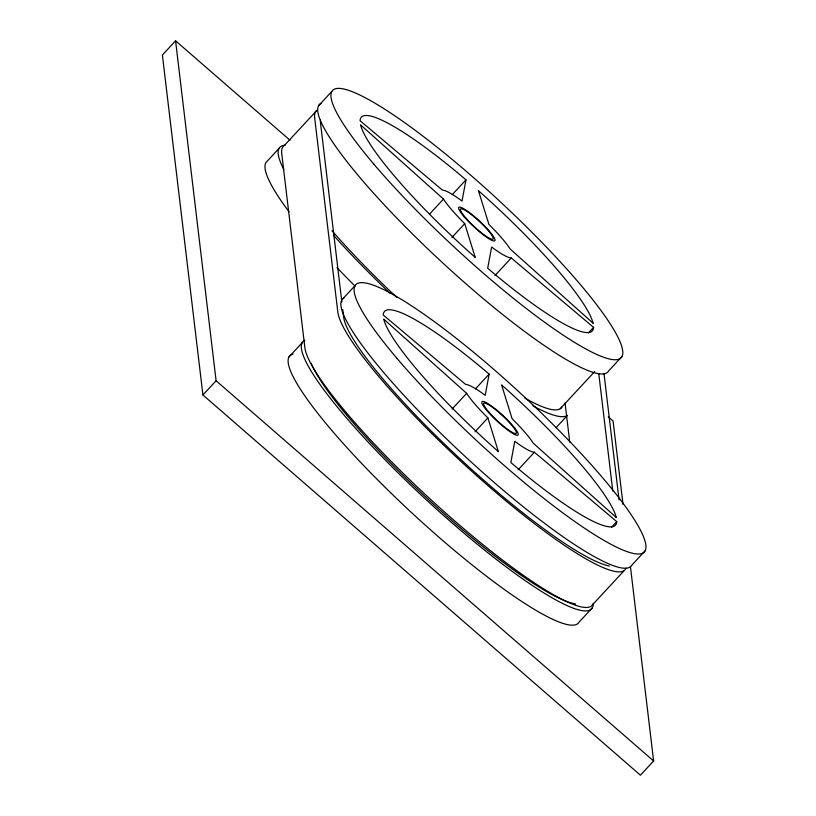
<?xml version="1.0" encoding="UTF-8"?>
<svg xmlns="http://www.w3.org/2000/svg" width="816" height="816" viewBox="0 0 816 816"><rect width="100%" height="100%" fill="white"/><g stroke="black" fill="none" stroke-linecap="round" stroke-linejoin="round"><path stroke-width="1.22" d="M465.977 179.836L462.029 201.073A49.164 8.068 42.8 0 0 442.415 190.118L360.08 120.727A157.335 25.826 42.8 0 1 465.977 179.836L452.288 194.626M489.141 374.105L485.204 395.332A49.164 8.068 42.8 0 0 465.579 384.377L383.245 314.996A157.335 25.826 42.8 0 1 489.141 374.105L475.453 388.885M289.996 140.24L175.573 40.8L162.384 55.029L202.929 394.995L640.427 775.2L653.616 760.971L630.401 566.345M279.031 148.42L265.853 162.649A196.676 32.283 42.8 0 0 288.997 211.732M318.577 105.723L331.765 91.484M202.929 394.995L216.107 380.766L175.573 40.8M289.017 356.918L302.195 342.689M341.741 299.982L354.929 285.753M429.787 213.863L443.476 199.073L360.58 124.868A157.335 25.826 42.8 0 0 475.238 257.428L464.722 223.635A49.164 8.068 42.8 0 1 443.476 199.073M451.88 237.497L464.722 223.635M494.986 275.533L511.255 257.968L593.579 327.359L588.448 332.908M452.095 409.051L466.64 393.343L383.744 319.138A157.335 25.826 42.8 0 0 498.403 451.697L487.886 417.904A49.164 8.068 42.8 0 1 466.64 393.343M475.055 431.766L487.886 417.904M560.255 408.724L594.64 371.586M555.992 427.768L566.702 416.201M621.904 356.602L608.716 370.831A196.676 32.283 42.8 0 1 439.528 259.927A196.676 32.283 42.8 0 1 321.29 103.285M518.15 469.792L534.419 452.237L616.743 521.628L611.612 527.167M624.23 570.547L591.274 606.125A194.708 31.957 42.8 0 1 438.773 506.838A194.708 31.957 42.8 0 1 304.868 347.636L281.704 153.377A194.708 31.957 42.8 0 1 284.05 145.819L317.006 110.242A194.708 31.957 42.8 0 0 314.66 117.79L337.824 312.059A194.708 31.957 42.8 0 0 478.666 477.462A194.708 31.957 42.8 0 0 626.127 568.109M592.334 607.798L579.156 622.037A196.676 32.283 42.8 0 1 407.276 508.623A196.676 32.283 42.8 0 1 293.015 354.052M645.068 550.861L631.88 565.1A196.676 32.283 42.8 0 1 462.692 454.196A196.676 32.283 42.8 0 1 344.454 297.554M608.267 416.823L613.071 421.005L623.026 504.41M216.107 380.766L653.616 760.971M604.013 373.769L619.058 499.912M598.781 373.748L612.775 491.059M565.07 403.022L569.741 442.129M341.853 301.991L320.494 122.859A186.833 30.671 42.8 0 1 320.464 119.758M342.751 309.56L343.658 317.128A186.833 30.671 42.8 0 0 456.736 455.716A186.833 30.671 42.8 0 0 609.409 566.018M575.657 603.942A186.833 30.671 42.8 0 1 433.826 504.533A186.833 30.671 42.8 0 1 311.182 363.293M593.212 603.371A196.676 32.283 42.8 0 1 431.797 504.869A196.676 32.283 42.8 0 1 304.898 340.252M616.743 521.628A157.335 25.826 42.8 0 1 510.847 462.519L514.794 441.283A49.164 8.068 42.8 0 0 534.419 452.237M561.857 407.011A186.833 30.671 42.8 0 1 524.974 398.188M396.76 297.412A186.833 30.671 42.8 0 1 331.99 230.724M567.569 415.344A196.676 32.283 42.8 0 1 532.899 405.807M389.875 293.117A196.676 32.283 42.8 0 1 333.367 235.13M283.795 169.371A196.676 32.283 42.8 0 1 285.08 145.279M355.052 286.181A196.676 32.283 42.8 0 1 336.947 267.556M511.255 257.968A49.164 8.068 42.8 0 1 491.63 247.013L487.682 268.25A157.335 25.826 42.8 0 0 593.579 327.359M593.089 323.218L510.184 249.013A49.164 8.068 42.8 0 0 488.937 224.451L478.431 190.658A157.335 25.826 42.8 0 1 593.089 323.218M616.253 517.477L533.348 443.272A49.164 8.068 42.8 0 0 512.101 418.71L501.595 384.917A157.335 25.826 42.8 0 1 616.253 517.477M488.855 412.09A22.124 3.631 42.8 0 0 516.008 433.49A22.124 3.631 42.8 0 0 495.118 409.336A22.124 3.631 42.8 0 0 488.855 412.09M465.691 217.821A22.124 3.631 42.8 0 0 492.844 239.231A22.124 3.631 42.8 0 0 471.954 215.077A22.124 3.631 42.8 0 0 465.691 217.821M487.621 411.397A24.582 4.039 42.8 0 0 517.793 435.183A24.582 4.039 42.8 0 0 494.578 408.347A24.582 4.039 42.8 0 0 487.621 411.397M397.035 358.438A196.676 32.283 42.8 0 0 641.06 553.727A196.676 32.283 42.8 0 0 461.897 342.761A196.676 32.283 42.8 0 0 397.035 358.438M464.457 217.138A24.582 4.039 42.8 0 0 494.629 240.914A24.582 4.039 42.8 0 0 471.413 214.078A24.582 4.039 42.8 0 0 464.457 217.138M373.871 164.169A196.676 32.283 42.8 0 0 617.896 359.458A196.676 32.283 42.8 0 0 438.733 148.492A196.676 32.283 42.8 0 0 373.871 164.169"/></g></svg>
